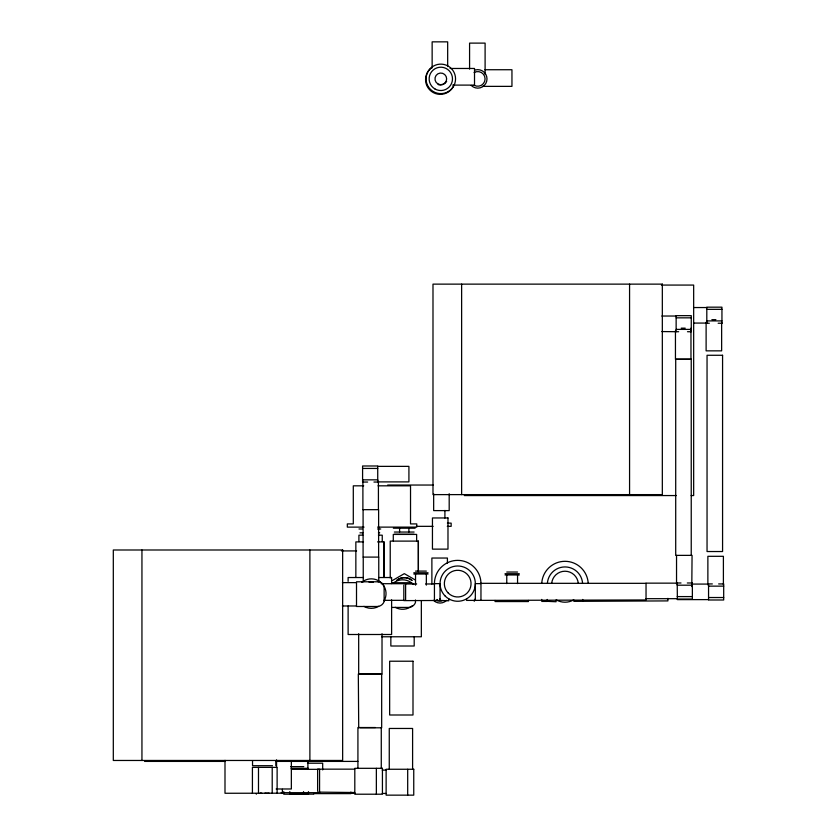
<?xml version="1.0" encoding="UTF-8"?>
<svg xmlns="http://www.w3.org/2000/svg" width="837" height="837" viewBox="0 0 837 837"><rect width="100%" height="100%" fill="white"/><g stroke="black" fill="none" stroke-linecap="round" stroke-linejoin="round"><path stroke-width="1.26" d="M440.053 598.528L439.969 600.411L448.789 600.799L448.873 598.905M392.396 580.533L404.323 573.648L415.162 579.905M677.227 583.148L646.038 583.148L646.038 599.962L466.586 600.411L466.512 598.905M450.097 68.467L474.516 68.467L474.516 85.102L452.671 85.102M484.968 69.733L511.951 69.733L511.951 86.368L482.394 86.368M661.429 285.072L693.664 285.072L693.664 495.556L691.163 495.556M693.81 307.545L706.805 307.545M706.805 309.345L721.944 309.345M661.837 316.03L676.139 316.03M676.139 317.84L691.268 317.84M711.868 319.661L715.886 319.661M706.805 320.906L721.944 320.906M693.81 323.072L706.805 323.072M706.805 323.239L709.326 323.239M718.156 323.239L721.944 323.239M681.203 328.156L685.221 328.156M676.139 329.391L691.268 329.391M661.837 331.567L678.661 331.724M687.491 331.724L691.268 331.724L691.268 315.654L676.139 315.654L676.139 331.703M377.728 466.366L408.916 466.366L408.916 481.892L377.728 481.892M362.588 468.448L377.728 468.448M362.588 479.842L377.728 479.842M367.642 482.049L362.588 482.049L362.588 465.989L377.728 465.989L377.728 482.039L373.94 482.049M387.677 485.041L433.2 485.041M363.697 485.826L353.298 485.826L353.298 523.91L347.324 523.91L347.324 527.122L364.043 527.122M378.01 485.826L410.528 485.826L410.528 523.91L416.763 523.91L416.763 527.122L377.55 527.122M464.326 495.556L676.286 495.556M447.408 523.125L451.153 523.125L451.153 526.337L447.293 526.337M416.428 526.337L433.147 526.337M393.348 528.199L415.131 528.199M358.968 528.984L362.159 528.984M377.55 528.984L380.741 528.984M394.363 532.05L414.106 532.05M359.983 532.834L362.871 532.834M378.408 532.834L379.726 532.834M394.363 534.309L414.106 534.309M362.871 535.094L358.906 535.209L358.906 541.612M378.408 535.094L382.247 535.209L382.247 541.612M418.312 541.11L418.385 571.608L418.406 541.11L390.23 541.11L390.23 577.969M363.509 541.895L355.851 541.895L355.851 577.478M377.55 541.895L384.026 541.895L384.026 577.478L383.932 541.895M341.391 550.924L356.604 550.924M415.539 571.096L426.347 571.096M506.762 572.037L517.559 572.037M413.813 572.77L428.063 572.77M505.035 573.711L519.285 573.711M413.813 574.015L428.063 574.015M505.035 574.956L519.285 574.956M363.467 577.53L348.119 577.53L348.119 581.349M378.816 577.53L391.611 577.53L391.611 583.609M342.375 582.625L356.468 582.625M391.643 582.73L409.398 582.73A6.068 6.068 0 0 1 413.687 584.508M681.004 582.981L677.227 582.981L677.363 599.616L708.552 599.616M687.313 582.981L692.366 582.981L692.366 599.051L677.227 599.051M480.595 583.326L646.038 583.326M434.434 600.485L434.434 583.63L440.053 583.63L440.053 600.485L403.821 600.61L403.821 585.084M480.961 600.024L480.961 583.63L475.332 583.63L475.332 599.648M381.191 583.703L405.61 583.703L405.61 600.338M405.108 583.975L416.669 583.975M425.667 583.975L434.665 583.975M712.339 583.923L708.552 583.923L708.552 599.993L723.691 599.993L723.691 583.944L718.648 583.923M691.665 584.08L708.552 584.08M677.227 585.199L692.366 585.199M708.552 586.141L723.691 586.141M691.801 586.559L692.063 555.37L675.71 555.37L675.71 359.125L691.236 359.125L691.236 555.37M677.227 596.593L692.366 596.593M708.552 597.524L723.691 597.524M646.038 598.675L677.227 598.675M383.764 600.338L404.323 600.338M541.727 601.426L547.346 601.426L547.346 599.459L547.262 601.353L556.082 601.74L556.166 599.847A17.64 17.64 0 0 0 573.805 599.847L573.868 601.353L667.905 600.903L667.905 598.35M342.375 605.978L356.468 605.978M391.706 607.432L408.425 607.432A7.502 7.502 0 0 0 415.466 602.525L415.466 600.024M381.693 636.769L421.346 636.769L421.346 600.914M375.436 727.531L357.922 727.531L357.922 768.502M358.717 727.803L358.32 674.015L381.672 674.015L381.672 727.803L359.889 727.803M144.634 761.408L225.352 761.408M275.572 761.408L357.859 761.408M307.472 763.218L322.684 763.218L322.684 769.894M272.464 765.698L252.533 765.698L252.533 760.571M290.638 766.629L303.789 766.629M291.067 768.314L308.445 768.314M354.752 769.161L317.621 769.161L317.621 790.944M291.402 769.339L319.567 769.339L319.567 792.681L281.148 792.681M382.247 770.103L386.087 770.103M276.137 788.977L291.349 788.977L291.349 762.277M354.752 792.513L317.621 792.116M355.348 793.455L348.956 793.057M382.247 793.455L386.087 793.455M313.76 793.622L350.902 793.622L350.902 792.053M313.718 794.135L293.138 794.135A7.502 7.502 0 0 1 291.621 793.989M475.332 598.528L475.406 600.024M723.398 584.896L723.398 556.312L707.872 556.312L707.872 584.896M721.944 323.218L721.944 307.169L706.805 307.169L706.805 323.218M721.64 322.266L721.64 350.849L706.114 350.849L706.114 322.266M690.975 328.156L690.975 359.335L675.449 359.335L675.449 330.751M676.537 555.37L676.537 583.954M629.57 284.13L629.57 494.615M541.727 599.418L541.727 600.359M528.45 600.432L528.45 601.552L495.044 601.552L495.044 600.432M517.559 574.956L517.559 583.609M506.762 574.956L506.762 583.609M485.104 74.305L485.104 43.116L469.578 43.116L469.578 69.105M474.255 600.171L474.255 601.28M461.626 284.13L461.626 494.615M449.187 493.715L449.187 510.612L433.66 510.612L433.66 493.715M447.669 66.541L447.669 41.85L432.143 41.85L432.143 67.839M447.408 563.228L447.408 558.038L431.882 558.038L431.882 584.017M444.907 510.434L444.907 518.051M437.228 599.491L437.228 600.61M426.347 574.015L426.347 585.136M416.638 540.828L416.638 534.424L393.285 534.424L393.285 540.828M415.539 574.015L415.539 585.136M414.2 637.041L414.2 646.007L390.848 646.007L390.848 637.041M412.599 769.444L412.599 728.462L389.257 728.462L389.257 769.444M408.885 528.199L408.885 532.05M407.692 769.255L407.692 795.15M399.594 528.199L399.594 532.05M391.611 599.867L391.611 634.498L348.119 634.498L348.119 606.019M382.017 633.755L382.017 674.067L358.675 674.067L358.675 633.755M381.274 727.531L381.274 768.502M378.763 581.778L378.763 557.097L363.091 557.097L363.091 509.67M378.617 557.097L378.617 509.67L362.892 509.67L362.892 481.076M378.418 481.076L378.418 509.67M376.357 768.314L376.357 794.208M363.237 557.097L363.237 581.778M309.889 549.993L309.889 760.467M308.445 791.624L308.445 794.208L283.753 794.208L283.753 791.624M307.901 760.823L307.901 768.502M306.206 793.612L306.206 794.208M303.538 791.624L303.538 794.208M297.627 793.612L297.627 794.208M293.086 793.612L293.086 794.208M289.811 791.624L289.811 794.208M282.383 789.301L282.383 793.194L224.996 793.267L224.996 760.352M277.12 793.267L277.12 767.372L252.418 767.372L252.418 793.267M276.566 759.881L276.566 767.56M275.875 760.571L275.875 765.698M272.213 767.372L272.213 793.267M258.487 767.372L258.487 793.267M256.321 793.612L256.321 794.208M141.945 549.993L141.945 760.467M396.633 580.428A11.948 11.948 0 0 1 412.003 580.428M434.434 583.63A23.258 23.258 0 0 1 457.693 560.371A23.258 23.258 0 0 1 480.961 583.63M269.043 793.089A11.676 11.676 0 0 1 264.984 793.089M369.211 582.018A11.676 11.676 0 0 1 373.271 582.018M261.803 793.194A7.502 7.502 0 0 1 260.286 793.047M361.793 582.311A14.742 14.742 0 0 1 384.047 600.976M378.648 606.375A14.742 14.742 0 0 1 363.907 606.375M369.243 582.113A11.676 11.676 0 0 1 373.302 582.113M446.655 81.294A7.324 7.324 0 0 1 438.421 84.704M454.156 84.673A14.742 14.742 0 0 1 431.327 91.327A14.742 14.742 0 0 1 431.85 67.556M475.364 69.973A9.238 9.238 0 0 1 486.684 81.294A9.238 9.238 0 0 1 471.221 85.437M474.098 72.557A7.324 7.324 0 0 1 485.083 78.898A7.324 7.324 0 0 1 474.098 85.248M412.086 605.842A14.742 14.742 0 0 1 395.231 607.317M393.128 583.253A14.742 14.742 0 0 1 413.028 584.121M300.378 794.031A11.676 11.676 0 0 1 296.319 794.031M396.874 580.344A11.676 11.676 0 0 1 411.877 580.344M446.592 600.359A9.238 9.238 0 0 1 433.524 600.359M441.957 600.893A7.324 7.324 0 0 1 436.401 600.16M551.688 583.41A13.35 13.35 0 0 1 564.985 571.221A13.35 13.35 0 0 1 578.283 583.41M541.759 583.358A23.258 23.258 0 0 1 564.985 561.313A23.258 23.258 0 0 1 588.212 583.358M547.377 583.42A17.64 17.64 0 0 1 564.985 566.931A17.64 17.64 0 0 1 582.594 583.42M662.329 284.13L432.991 284.13L432.991 494.615L662.329 494.615L662.329 284.13M722.572 355.275L707.045 355.275L707.045 551.531L722.572 551.531L722.572 355.275M447.983 517.957L432.447 517.957L432.447 549.135L447.983 549.135L447.983 517.957M342.647 549.993L113.309 549.993L113.309 760.467L342.647 760.467L342.647 549.993M378.062 581.788L356.51 581.788L356.51 606.49L377.1 606.49A7.502 7.502 0 0 0 384.131 601.583L384.131 587.856A6.068 6.068 0 0 0 378.062 581.788M412.997 661.22L389.655 661.22L389.655 714.997L412.997 714.997L412.997 661.22M382.425 768.314L354.804 768.314L354.804 794.208L382.425 794.208L382.425 768.314M413.75 769.255L386.129 769.255L386.129 795.15L413.75 795.15L413.75 769.255M582.646 600.966L582.625 599.459L582.625 600.966M448.255 593.067A13.35 13.35 0 0 0 470.593 587.082A13.35 13.35 0 0 0 454.24 570.74A13.35 13.35 0 0 0 448.255 593.067M445.221 596.101A17.64 17.64 0 0 0 474.736 588.202A17.64 17.64 0 0 0 453.131 566.586A17.64 17.64 0 0 0 445.221 596.101M437.887 83.92A5.838 5.838 0 0 0 446.644 78.866A5.838 5.838 0 0 0 437.887 73.813A5.838 5.838 0 0 0 437.887 83.92M433.43 91.631A14.742 14.742 0 0 0 455.548 78.866A14.742 14.742 0 0 0 433.43 66.102A14.742 14.742 0 0 0 433.43 91.631M434.968 88.973A11.676 11.676 0 0 0 452.482 78.866A11.676 11.676 0 0 0 434.968 68.76A11.676 11.676 0 0 0 434.968 88.973"/></g></svg>
